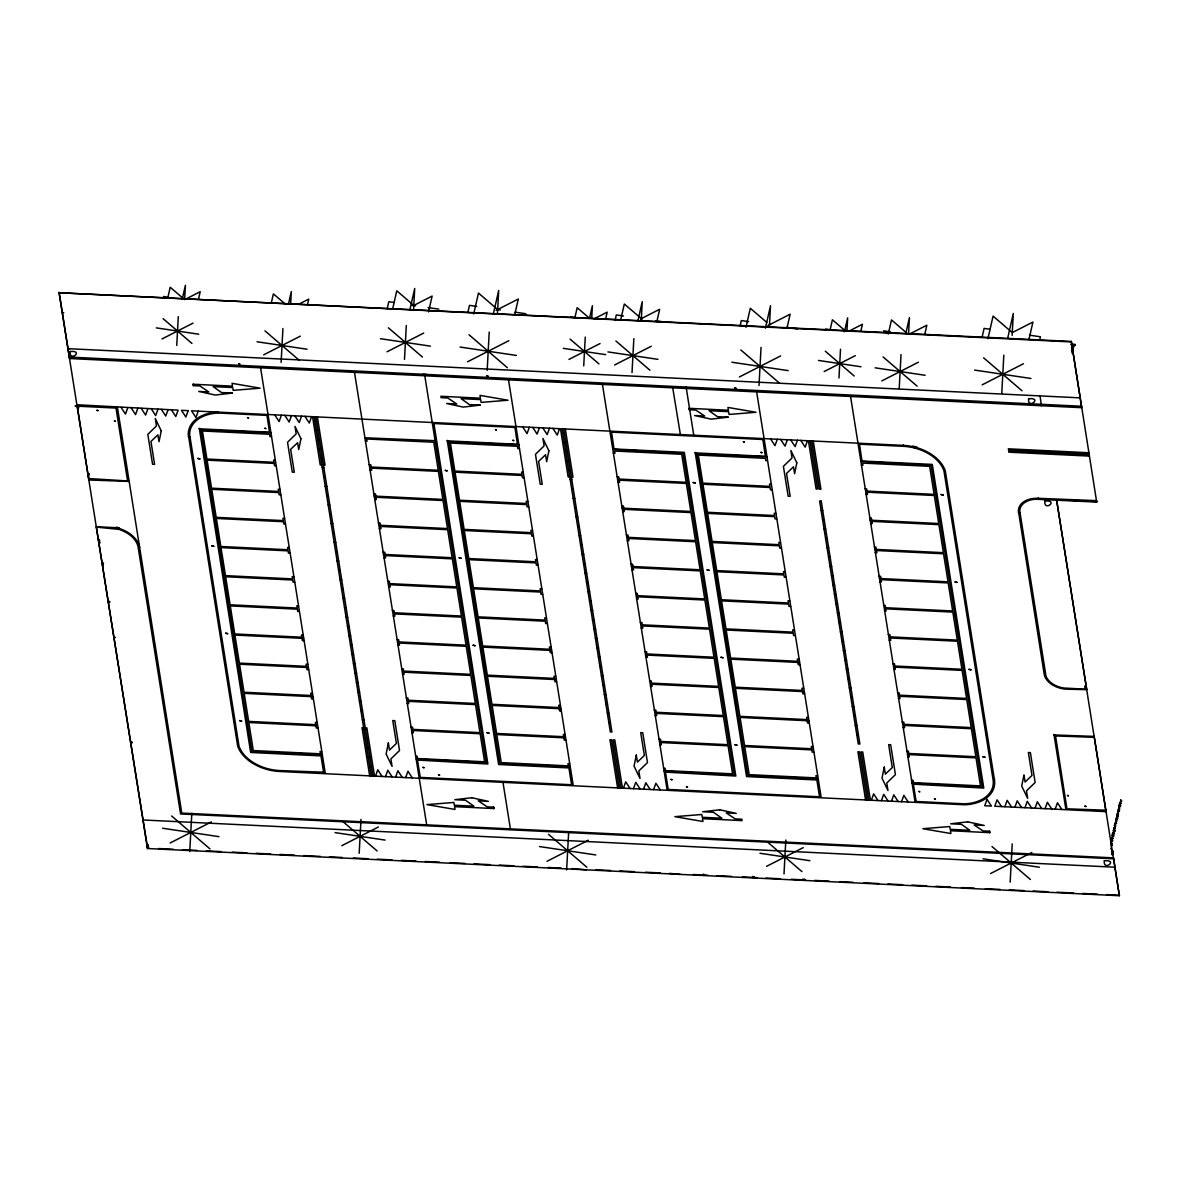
<?xml version="1.0" encoding="UTF-8"?>
<svg xmlns="http://www.w3.org/2000/svg" width="1181" height="1181" viewBox="0 0 1181 1181"><rect width="100%" height="100%" fill="white"/><g stroke="black" fill="none" stroke-linecap="round" stroke-linejoin="round"><path stroke-width="1.5" d="M1120.813 805.752L1120.223 806.357M1112.369 838.761C1111.941 844.385 1109.786 838.599 1112.162 837.506M1111.749 845.685C1109.594 841.728 1114.569 842.319 1111.144 846.275M1113.491 833.771C1113.078 839.396 1110.908 833.609 1113.299 832.516M1113.329 830.317L1114.067 831.276L1115.558 822.537M1113.329 830.774L1114.436 827.527M1113.934 836.015L1113.949 835.528M1114.465 825.327L1114.775 826.11M1115.1 830.981L1114.584 830.11M1118.082 813.635C1118.451 817.4 1114.244 825.416 1116.311 817.695M1118.392 810.048L1117.861 810.816L1118.968 807.553M1120.636 801.264L1120.666 800.068L1121.847 801.102M1111.779 851.221L1113.048 852.505L1112.325 855.088L1112.65 850.866L1111.528 849.597L1112.915 852.49L1111.675 851.294M1112.207 853.464L1112.03 854.232M176.751 345.428L178.287 316.656M184.649 299.649L185.417 285.271L182.258 299.221M189.757 851.545L191.809 813.34M281.108 362.449L282.923 328.539M290.659 304.034L291.323 291.545L288.518 303.871M359.186 853.302L361.002 819.393M404.493 359.378L406.308 325.469M413.571 309.894L414.708 288.474L409.91 309.614M487.177 370.347L489.214 332.127M497.422 314.102L498.692 290.437L493.555 313.024M583.724 365.874L585.259 337.102M591.725 318.294L592.39 305.717L589.614 317.925M566.644 869.866L568.681 831.66M632.027 372.576L633.843 338.667M641.194 321.306L642.243 301.672L637.843 321.055M759.014 385.537L761.051 347.332M769.348 327.477L770.529 305.643L765.391 328.215M784.007 873.94L785.823 840.031M838.968 377.994L840.518 349.222M846.969 330.414L847.648 317.822L844.474 331.772M899.213 388.505L901.029 354.595M908.573 333.662L909.429 317.6L905.827 333.455M1001.783 393.391L1003.82 355.186M1012.132 335.33L1013.298 313.496L1007.777 337.81M1010.168 882.118L1012.22 843.913M1111.897 852.697L1111.971 853.701M117.318 406.692L181.771 813.089L1113.55 857.864L1119.381 895.729L147.463 848.519L59.05 292.74L1071.329 341.427L1081.678 407.696L69.517 358.522L59.168 292.238M68.144 348.675L1080.305 397.864M69.472 357.09L1081.648 406.264M77.09 406.175L75.082 406.072L116.004 408.065L127.592 480.947L88.796 478.556M78.226 407.785L78.566 406.264M88.545 476.962L89.298 473.64M96.532 527.154L118.956 529.368A27.222 18.069 12.8 0 1 138.162 547.349L180.575 813.96L1113.698 858.794M102.747 566.186L103.5 562.865M167.82 297.701L170.197 287.249L183.97 299.059M139.609 546.892L139.506 547.379A28.58 18.97 12.8 0 0 116.402 527.686L116.506 527.184A28.58 18.97 12.8 0 1 119.443 528.025M129.201 481.449L88.841 479.988L77.06 404.743L178.11 410.161L175.792 416.539L171.407 409.837M198.615 298.69L200.194 291.707L185.476 299.236M994.535 779.268L994.432 779.77A39.327 26.115 12.8 0 1 964.729 804.778L279.69 771.488A39.327 26.115 12.8 0 1 237.661 746.008L188.635 436.616M323.771 772.197L279.587 770.558A37.954 25.2 12.8 0 1 238.975 745.979L189.979 436.704M323.653 772.699L320.981 755.884L250.667 752.474L199.294 428.304M322.28 754.511L251.863 751.603L200.785 429.294M218.323 411.608L218.205 412.11A39.327 26.115 12.8 0 0 188.517 437.118M189.875 437.206A37.954 25.2 12.8 0 1 218.485 413.04L218.588 412.553M143.122 819.983L1115.026 867.208M271.379 302.69L273.387 293.877L285.654 304.403M147.463 848.519L148.334 844.695M199.176 428.792L269.489 432.216L266.921 414.9M271.084 432.718L200.667 429.795M307.532 304.432L308.743 299.147L299.177 304.019M387.206 308.758L388.8 301.701L394.159 302.498M392.771 308.433L396.772 290.806L414.487 306.012M428.526 311.932L432.128 296.077L413.01 305.835M325.262 773.201L260.573 367.808M417.69 760.077L487.886 763.989L433.826 423.005M435.317 440.69L364.899 437.782M467.912 312.301L469.492 305.348L476.77 306.44M473.729 313.91L478.467 293.065L497.673 309.555M417.572 760.579L420.259 777.393L571.589 784.745L568.917 767.93L498.618 764.52L447.23 440.351M570.231 766.558L499.814 763.649L448.721 441.34M514.754 314.648L518.311 299.014L496.079 310.367M416.199 759.073L486.498 762.498M447.127 440.838L517.426 444.263L514.872 426.946M426.607 824.486L354.492 372.369M519.035 444.765L448.618 441.842M574.793 318.161L577.169 307.695L589.555 318.324M605.587 319.136L607.167 312.168L594.073 318.84M502.899 781.837L510.325 828.545M615.139 320.184L616.334 314.899L623.479 315.977M620.704 319.859L624.306 304.004L642.021 319.21M665.626 772.123L735.822 776.035L684.33 452.367L614.031 448.957L611.463 431.641M612.954 449.326L683.135 453.238L734.331 775.046L664.15 771.119M656.857 321.601L659.662 309.274L640.545 319.032M573.198 785.247L508.509 379.854M686.117 387.058L693.69 434.711M680.286 434.047L672.727 387.826M586.47 869.836L572.017 868.64M665.523 772.625L668.195 789.439L819.54 796.791L816.868 779.977L746.554 776.567L695.181 452.397M818.167 778.604L747.75 775.696L696.672 453.386M740.147 325.749L741.328 320.538L748.606 321.631M745.964 327.373L750.304 308.271L766.764 322.383M756.563 391.398L821.135 797.293M667.117 789.809L602.428 384.416M786.989 328.097L790.148 314.205L767.916 325.557M695.063 452.884L765.377 456.309L762.808 438.992M766.971 456.811L696.554 453.888M680.374 874.412L669.45 873.364M830.036 330.267L832.413 319.8L844.814 330.444M860.831 331.241L862.425 324.273L849.331 330.96M850.482 395.96L915.054 801.855M913.577 784.169L983.773 788.081L932.281 464.413L861.968 461.003L859.414 443.687M888.289 334.031L891.493 319.933L906.477 332.806M860.89 461.372L931.086 465.284L982.282 787.092L912.086 783.165M924.841 334.016L926.849 325.203L909.326 334.149M994.432 779.77L945.287 470.879A39.327 26.115 12.8 0 0 903.258 445.385L903.362 444.897M913.459 784.671L916.131 801.486L964.464 803.833A37.954 25.2 12.8 0 0 993.073 779.681L943.959 470.894A37.954 25.2 12.8 0 0 903.362 446.329L903.48 445.828M982.134 337.087L984.098 328.392L989.56 329.204M987.951 338.696L993.073 316.124L1012.279 332.599L1032.917 322.059L1028.976 339.419M1039.664 340.261L1040.446 336.792L1029.537 335.168M1040.048 395.901L1041.421 405.747M1119.381 895.729L1056.552 499.622L1086.786 689.674L1066.546 689.187A20.535 13.626 12.8 0 1 1044.196 674.203L1018.627 512.244M1084.689 686.087L1085.191 689.173L1086.52 689.232L1063.933 688.021A19.162 12.725 12.8 0 1 1045.967 675.975L1019.971 512.347M1019.853 512.849L1019.734 510.915A21.361 14.187 12.8 0 1 1035.767 499.238L1096.691 502.073L1071.329 341.427M1071.58 347.982L1072.082 344.882M1071.757 350.078L1073.219 344.586L1071.654 351.451M1018.509 512.746A22.734 15.102 12.8 0 1 1038.335 498.308L1038.439 497.806M1072.23 351.835L1074.075 344.631L1072.112 353.222M1071.359 344.97L1075.05 344.882L1071.329 344.114M1075.005 345.147L1074.961 344.291M1096.691 502.073L1096.662 500.641L1038.335 498.308M1065.867 809.192L1053.969 734.434M1105.962 810.21L1066.945 808.823L1055.46 735.438M1094.374 737.328L1055.342 735.94M1114.967 823.127L1114.451 825.785M1110.671 844.046L1120.902 800.068M1118.599 811.317L1120.474 803.095M1112.281 853.922L1112.782 850.866M127.799 407.711L125.481 414.088L121.082 407.386M137.852 408.198L135.549 414.575L131.15 407.873M147.92 408.685L145.603 415.062L141.218 408.36M157.988 409.187L155.671 415.564L151.271 408.847M168.042 409.674L165.739 416.052L161.339 409.349M198.231 411.136L195.928 417.513L191.529 410.811L903.258 445.385M281.418 415.181L279.1 421.558L274.715 414.856M291.486 415.668L289.168 422.045L284.769 415.343M301.539 416.155L299.236 422.532L294.837 415.83M311.607 416.642L309.289 423.019L304.905 416.317M375.455 776.153L377.772 769.761L382.157 776.478M385.523 776.64L387.826 770.263L392.225 776.965M395.576 777.128L397.894 770.75L402.293 777.452M529.368 427.227L527.051 433.604L522.652 426.902M405.644 777.615L407.962 771.237L412.346 777.939M539.422 427.714L537.104 434.091L532.72 427.389M549.49 428.201L547.172 434.578L542.773 427.876M559.543 428.688L557.24 435.066L552.841 428.363M623.391 788.199L625.709 781.822L630.108 788.524M633.459 788.687L635.777 782.309L640.176 789.011M643.527 789.174L645.83 782.796L650.229 789.498M777.305 439.273L774.987 445.65L770.603 438.948M653.58 789.661L655.898 783.283L660.297 789.986M787.373 439.76L785.055 446.138L780.656 439.435M797.426 440.247L795.108 446.625L790.724 439.923M807.494 440.734L805.176 447.112L800.777 440.41M871.342 800.246L873.66 793.868L878.044 800.57M881.41 800.733L883.713 794.355L888.112 801.058M891.463 801.22L893.781 794.843L898.18 801.545M901.531 801.707L903.849 795.33L908.233 802.032M1004.839 806.726L1007.157 800.349L1011.541 807.051M1014.907 807.213L1017.21 800.836L1021.609 807.538M1024.96 807.701L1027.278 801.323L1031.677 808.025M1035.028 808.188L1037.331 801.81L1041.731 808.513M1045.082 808.675L1047.399 802.298L1051.799 809.015M1055.15 809.177L1057.467 802.8L1061.852 809.502M1116.872 815.2L1117.241 816.233M1113.343 838.54L1112.65 837.521M1115.115 828.811L1114.923 827.541M1119.145 805.206L1119.145 806.018M1117.787 818.684L1117.182 817.562M1116.813 821.326L1116.621 820.057M1116.65 823.674L1116.045 822.552M1114.2 833.742L1114.318 832.797M1114.318 833.683L1114.421 832.885M1112.325 854.483L1111.705 850.66M1119.883 802.622L1118.997 805.826M161.974 338.977L193.064 323.107M263.688 354.846L300.328 336.142M387.073 351.776L423.713 333.072M467.558 361.785L508.834 340.704M568.947 359.423L600.037 343.553M614.607 364.988L651.248 346.269M739.38 376.975L780.671 355.894M824.19 371.543L855.28 355.658M881.808 380.902L918.434 362.198M982.164 384.829L1023.44 363.748M170.138 842.983L211.429 821.902M341.781 845.699L378.422 826.995M547.024 861.303L588.3 840.222M766.587 866.337L803.228 847.633M990.549 873.556L1031.84 852.475M1110.79 848.726L1111.114 848.002M1120.784 803.862L1121.3 803.05M1119.086 811.347L1119.618 810.579M1117.949 816.337L1118.333 815.377M1119.647 808.852L1119.455 807.583M1118.525 813.842L1118.318 812.572M1115.691 826.316L1115.484 825.047M1117.831 812.543L1116.724 815.805M1112.723 835.011L1112.192 835.764M1111.601 840.001L1111.055 840.754M1112.281 841.285L1112.797 840.488M59.05 292.74L1071.211 341.914M1071.27 344.365L1074.902 344.542M1071.418 344.704L1075.05 344.882M62.401 312.611L63.759 312.67M68.306 348.69L69.679 348.749M422.901 374.259L426.577 374.436M1088.838 452.736L1008.338 448.824L1008.515 449.946L1089.015 453.858M1089.192 454.98L1008.692 451.068L1008.884 452.19L1089.384 456.102M218.485 413.04L266.803 415.387M433.707 423.507L514.754 427.448M611.359 432.128L762.69 439.494M859.296 444.189L903.362 446.329M77.533 407.755L78.906 407.814M314.81 420.879L316.419 420.953M562.746 432.925L564.356 432.999M316.301 430.224L317.91 430.297M564.238 442.27L565.847 442.344M271.512 436.571L269.903 436.498L269.548 434.254L202.453 430.991L206.926 459.025L274.007 462.288L273.652 460.044L275.262 460.118M365.431 441.133L367.04 441.222L366.686 438.978L433.767 442.24L438.225 470.259L371.144 467.012M519.448 448.618L517.839 448.544L517.485 446.3L450.404 443.037L454.862 471.071L521.943 474.334L521.589 472.09L523.198 472.164M613.367 453.194L614.976 453.268L614.622 451.024L681.703 454.286L686.161 482.32L619.08 479.058M767.399 460.664L765.79 460.59L765.421 458.346L698.34 455.084L702.798 483.118L769.894 486.38L769.525 484.136L771.134 484.21M861.318 465.24L862.927 465.314L862.573 463.07L929.654 466.333L934.112 494.367L867.031 491.104M317.778 439.568L319.387 439.642M565.729 451.614L567.338 451.688M319.269 448.913L320.878 448.987M567.205 460.959L568.829 461.033M320.76 458.258L322.369 458.331M568.696 470.304L570.305 470.378M369.181 464.679L370.79 464.768L371.675 470.378L370.066 470.289M617.117 476.74L618.726 476.814L619.612 482.424L618.003 482.335M865.053 488.786L866.662 488.86L867.563 494.47L865.953 494.381M1067.535 500.154L1082.165 500.862M1091.318 501.305L1096.809 501.571M321.822 464.989L320.213 464.901L312.552 416.686M323.432 465.063L325.041 465.137L317.379 416.923M569.773 477.035L568.164 476.947L560.488 428.733M571.383 477.109L572.992 477.183L565.315 428.969M371.321 468.134L438.402 471.381L442.86 499.415L374.17 496.079M619.257 480.18L686.338 483.428L690.811 511.462L622.107 508.125M867.208 492.226L934.289 495.489L938.747 523.508L870.057 520.171M322.236 467.602L323.86 467.676M570.187 479.648L571.796 479.722M276.147 465.727L274.538 465.654L274.184 463.41L207.103 460.147L211.561 488.181L278.642 491.444L278.288 489.2L279.897 489.274M524.084 477.774L522.474 477.7L522.12 475.456L455.039 472.193L459.498 500.227L526.578 503.49L526.224 501.246L527.833 501.32M772.034 489.82L770.425 489.746L770.071 487.502L702.975 484.24L707.449 512.274L774.529 515.536L774.175 513.292L775.784 513.366M323.727 476.947L325.336 477.021M571.678 488.993L573.287 489.067M325.218 486.292L326.827 486.365M573.154 498.338L574.763 498.412M821.105 510.384L822.714 510.458M373.816 493.835L375.425 493.924L376.311 499.519L374.702 499.445M621.752 505.881L623.361 505.97L624.262 511.565L622.653 511.491M869.703 517.928L871.312 518.016L872.198 523.611L870.589 523.537M375.957 497.275L443.037 500.537L447.496 528.571L378.806 525.235M623.893 509.321L690.988 512.584L695.447 540.618L626.742 537.281M871.844 521.382L938.925 524.63L943.383 552.664L874.693 549.327M326.709 495.636L328.318 495.71M574.645 507.682L576.254 507.756M822.581 519.729L824.19 519.802M280.783 494.883L279.174 494.809L278.819 492.566L211.739 489.303L216.197 517.337L283.278 520.6L282.923 518.356L284.532 518.429M528.734 506.929L527.125 506.856L526.756 504.612L459.675 501.349L464.133 529.383L531.214 532.646L530.86 530.402L532.469 530.476M776.67 518.976L775.061 518.902L774.706 516.658L707.626 513.395L712.084 541.429L779.165 544.692L778.81 542.448L780.42 542.522M328.185 504.966L329.794 505.055M576.136 517.027L577.745 517.101M824.072 529.073L825.681 529.147M329.676 514.311L331.285 514.399M577.612 526.357L579.221 526.446M825.563 538.418L827.172 538.492M378.451 522.991L380.061 523.065L380.946 528.675L379.337 528.601M626.388 535.037L627.997 535.111L628.897 540.721L627.288 540.647M874.339 547.083L875.948 547.157L876.833 552.767L875.224 552.693M331.167 523.655L332.776 523.744M579.103 535.702L580.712 535.79M827.04 547.748L828.649 547.836M380.592 526.431L447.673 529.693L452.131 557.727L383.441 554.391M628.543 538.477L695.624 541.739L700.082 569.773L631.392 566.437M876.479 550.523L943.56 553.786L948.018 581.82L879.328 578.483M285.418 524.039L283.809 523.951L283.455 521.707L216.374 518.459L220.832 546.493L287.913 549.741L287.559 547.497L289.168 547.585M533.369 536.085L531.76 535.997L531.406 533.768L464.31 530.505L468.768 558.539L535.864 561.787L535.495 559.543L537.119 559.632M781.305 548.132L779.696 548.043L779.342 545.814L712.261 542.551L716.719 570.585L783.8 573.833L783.446 571.604L785.055 571.678M332.643 533L334.253 533.089M580.594 545.046L582.203 545.135M828.531 557.092L830.14 557.181M116.402 527.686L96.266 526.711L147.581 848.017M334.134 542.345L335.744 542.433M582.071 554.391L583.68 554.48M830.022 566.437L831.631 566.526M383.087 552.147L384.696 552.221L385.596 557.831L383.973 557.757M631.023 564.193L632.647 564.267L633.533 569.877L631.924 569.803M878.974 576.239L880.583 576.313L881.469 581.923L879.86 581.849M335.625 551.689L337.235 551.778M583.562 563.736L585.171 563.824M831.513 575.782L833.122 575.87M385.227 555.587L452.323 558.849L456.781 586.883L389.686 583.621L389.331 581.377L387.722 581.303M633.178 567.633L700.259 570.895L704.717 598.929L637.637 595.667L637.282 593.423L635.673 593.349M881.115 579.679L948.195 582.942L952.654 610.976L885.573 607.713L885.219 605.469L883.609 605.395M290.068 553.18L288.444 553.107L288.09 550.863L221.009 547.6L225.468 575.634L292.548 578.897L292.194 576.653L293.803 576.727M538.005 565.241L536.395 565.153L536.041 562.909L468.96 559.661L473.419 587.68L540.499 590.943L540.145 588.699L541.754 588.788M785.941 577.288L784.332 577.199L783.977 574.955L716.897 571.707L721.355 599.727L788.436 602.989L788.081 600.745L789.69 600.834M337.102 561.034L338.711 561.108M585.053 573.08L586.662 573.154M832.989 585.126L834.598 585.215M338.593 570.379L340.202 570.453M586.529 582.425L588.153 582.499M834.48 594.471L836.089 594.545M340.084 579.723L341.693 579.797M588.02 591.77L589.629 591.843M835.971 603.816L837.58 603.89M294.704 582.336L293.095 582.263L292.726 580.019L225.645 576.756L230.103 604.79L297.199 608.053L296.83 605.809L298.439 605.883M388.623 586.898L390.232 586.987L389.878 584.743L456.958 588.005L461.417 616.024L394.336 612.777L393.967 610.533L392.358 610.444M542.64 594.383L541.031 594.309L540.677 592.065L473.596 588.802L478.054 616.836L545.135 620.099L544.781 617.855L546.39 617.929M636.559 598.944L638.168 599.033L637.814 596.789L704.895 600.051L709.353 628.071L642.272 624.823L641.918 622.579L640.309 622.49M790.591 606.429L788.967 606.355L788.613 604.111L721.532 600.849L725.99 628.883L793.071 632.145L792.717 629.901L794.326 629.975M884.495 610.99L886.104 611.079L885.75 608.835L952.846 612.098L957.304 640.117L890.208 636.869L889.854 634.625L888.245 634.537M341.56 589.068L343.184 589.142M589.511 601.114L591.12 601.188M837.447 613.16L839.056 613.234M343.051 598.413L344.66 598.487M591.002 610.459L592.611 610.533M838.938 622.505L840.547 622.579M344.542 607.757L346.151 607.831M592.478 619.804L594.087 619.877M840.429 631.85L842.038 631.924M108.327 601.321L109.7 601.38M108.49 602.266L109.848 602.325M299.339 611.492L297.73 611.418L297.376 609.175L230.28 605.912L234.753 633.946L301.834 637.209M393.258 616.054L394.867 616.128L394.513 613.899L461.594 617.146L466.052 645.18L398.971 641.918L398.617 639.674L397.008 639.6M547.275 623.538L545.666 623.465L545.312 621.221L478.231 617.958L482.689 645.992L549.77 649.255M641.194 628.1L642.804 628.174L642.449 625.945L709.53 629.193L713.988 657.226L646.908 653.964L646.553 651.735L644.944 651.646M795.226 635.585L793.617 635.511L793.248 633.267L726.167 630.004L730.626 658.038L797.721 661.301M889.145 640.146L890.754 640.235L890.385 637.991L957.481 641.239L961.939 669.273L894.858 666.01L894.489 663.781L892.88 663.692M346.033 617.102L347.642 617.176M593.969 629.148L595.578 629.222M841.905 641.194L843.514 641.268M347.509 626.447L349.118 626.52M595.46 638.493L597.069 638.567M843.396 650.539L845.005 650.613M349 635.791L350.609 635.865M596.936 647.838L598.546 647.911M844.887 659.884L846.497 659.958M303.089 635.038L301.48 634.965L302.366 640.574L303.975 640.648M551.025 647.085L549.416 647.011L550.302 652.621L551.911 652.694M798.961 659.131L797.352 659.057L798.253 664.667L799.862 664.741M303.62 638.404L234.93 635.068L239.389 663.102L306.469 666.35M397.539 642.966L466.229 646.302L470.688 674.336L403.607 671.074L403.252 668.83L401.643 668.756M551.557 650.451L482.867 647.114L487.325 675.148L554.406 678.396M645.476 655.012L714.165 658.348L718.639 686.382L651.543 683.12L651.189 680.876L649.58 680.802M799.507 662.497L730.803 659.16L735.261 687.194L802.357 690.457M397.894 645.21L399.503 645.284L399.148 643.04M645.83 657.256L647.439 657.33L647.085 655.086M893.781 669.302L895.39 669.376L895.036 667.132L962.116 670.395L966.575 698.429L899.494 695.166L899.14 692.922L897.53 692.848M350.491 645.136L352.1 645.21M598.427 657.182L600.037 657.256M846.364 669.228L847.988 669.302M114.07 637.4L115.443 637.46M351.968 654.481L353.577 654.554M599.918 666.527L601.528 666.601M847.855 678.573L849.464 678.647M353.459 663.825L355.068 663.899M601.395 675.872L603.004 675.945M849.346 687.918L850.955 687.992M307.724 664.194L306.115 664.121L307.001 669.716L308.61 669.804M555.66 676.241L554.051 676.167L554.952 681.762L556.561 681.85M803.611 688.287L802.002 688.213L802.888 693.808L804.497 693.897M308.256 667.56L239.566 664.224L244.024 692.243L311.105 695.506M556.192 679.606L487.502 676.27L491.96 704.289L559.041 707.552M804.143 691.653L735.453 688.316L739.911 716.35L806.992 719.598M402.529 674.366L404.138 674.44L403.784 672.196L470.865 675.458L475.323 703.492L408.242 700.23L407.888 697.986L406.279 697.912M650.48 686.412L652.089 686.486L651.72 684.242L718.816 687.504L723.274 715.538L656.178 712.276L655.824 710.032L654.215 709.958M898.416 698.458L900.025 698.532L899.671 696.288L966.752 699.551L971.21 727.585L904.129 724.322L903.775 722.078L902.166 722.004M354.95 673.155L356.559 673.244M602.886 685.216L604.495 685.29M850.837 697.262L852.446 697.336M356.426 682.5L358.035 682.588M604.377 694.546L605.986 694.635M852.313 706.592L853.922 706.681M357.917 691.845L359.526 691.933M605.853 703.891L607.477 703.979M853.804 715.937L855.413 716.026M312.36 693.35L310.751 693.262L311.636 698.872L313.245 698.945M560.296 705.397L558.687 705.308L559.587 710.918L561.196 710.992M808.247 717.443L806.638 717.354L807.524 722.964L809.133 723.038M312.891 696.701L244.201 693.365L248.66 721.399L315.74 724.662M560.842 708.762L492.137 705.411L496.596 733.445L563.691 736.708M808.778 720.809L740.088 717.457L744.547 745.491L811.627 748.754M359.408 701.189L361.017 701.278M407.165 703.507L408.774 703.596L408.419 701.352L475.5 704.614L479.958 732.633L412.878 729.386L412.523 727.142L410.914 727.068M607.344 713.235L608.953 713.324M655.115 715.568L656.725 715.642L656.37 713.398L723.451 716.66L727.909 744.694L660.829 741.432L660.459 739.188L658.85 739.114M855.295 725.282L856.904 725.37M903.052 727.614L904.661 727.688L904.306 725.444L971.387 728.707L975.846 756.741L908.765 753.478L908.41 751.234L906.801 751.16M1053.851 734.936L1094.226 736.398L1106.007 811.642L994.771 806.239L997.089 799.862L1001.488 806.564M360.884 710.534L362.508 710.622M608.835 722.58L610.444 722.669M856.771 734.626L858.38 734.715M362.375 719.879L363.984 719.952M316.995 722.492L315.386 722.418L316.272 728.027L317.896 728.101M564.946 734.538L563.322 734.464L564.223 740.074L565.832 740.147M812.882 746.584L811.273 746.51L812.159 752.12L813.768 752.194M363.63 727.732L362.021 727.658L369.683 775.873M365.239 727.806L366.848 727.88L374.51 776.094M315.918 725.784L248.837 722.521L253.295 750.555L320.376 753.818L320.021 751.574L321.631 751.647M563.868 737.83L496.773 734.567L501.246 762.601L568.327 765.864L567.972 763.62L569.582 763.694M811.805 749.876L744.724 746.613L749.182 774.647L816.263 777.91L815.909 775.666L817.518 775.74M363.866 729.223L365.475 729.297M411.8 732.663L413.409 732.751L413.055 730.508L480.15 733.755L484.609 761.789L417.513 758.527L417.159 756.298L415.55 756.209M659.751 744.709L661.36 744.798L661.006 742.554L728.087 745.802L732.545 773.835L665.464 770.588L665.11 768.344L663.501 768.255M907.687 756.755L909.296 756.844L908.942 754.6L976.023 757.862L980.481 785.882L913.4 782.634L913.046 780.39L911.437 780.301M365.357 738.568L366.966 738.642M366.833 747.913L368.442 747.986M130.692 741.816L132.051 741.889M130.84 742.775L132.198 742.834M368.324 757.257L369.933 757.331M369.815 766.602L371.425 766.676M147.433 847.057L148.791 847.131M158.608 848.548L173.297 849.257M182.479 849.715L197.183 850.423M206.365 850.866L221.068 851.59M232.081 852.121L246.785 852.83M255.967 853.287L270.656 853.996M279.853 854.439L294.541 855.147M303.724 855.605L320.258 856.402M329.455 856.845L342.313 857.48M353.37 858.011L368.103 858.735M377.3 859.178L392.033 859.886M401.245 860.344L415.978 861.052M425.19 861.495L439.76 862.204M450.212 862.721L465.004 863.429M474.009 863.872L490.233 864.669M499.253 865.097L513.779 865.806M522.873 866.249L537.429 866.957M548.353 867.489L561.093 868.109M595.785 869.792L610.518 870.5M619.73 870.958L634.463 871.667M645.505 872.213L660.238 872.921M693.232 874.53L707.788 875.239M716.897 875.682L731.452 876.376M742.377 876.907L756.932 877.616M766.011 878.059L780.434 878.767M791.255 879.284L805.678 879.993M814.683 880.421L829.106 881.129M840.045 881.661L852.933 882.281M863.99 882.827L878.708 883.536M887.92 883.978L902.653 884.702M911.865 885.145L926.598 885.868M935.78 886.311L950.484 887.02M961.496 887.566L974.369 888.186M985.382 888.717L1000.086 889.441M1009.268 889.884L1023.971 890.592M1033.154 891.035L1047.842 891.758M1057.025 892.201L1073.559 892.998M1082.756 893.456L1097.444 894.165M1106.627 894.608L1119.485 895.242M883.521 330.828L890.666 331.891M825.667 329.056L830.966 329.839M786.767 327.314L797.677 328.938M655.617 320.76L662.762 321.822M974.635 370.081L1030.969 378.481M570.408 316.936L575.708 317.733M496.758 309.407L500.39 309.953M514.931 312.124L525.84 313.747M875.121 367.822L925.122 375.278M818.522 360.441L860.949 366.76M412.021 305.17L415.594 305.702M428.083 307.562L438.801 309.156M731.866 362.227L788.199 370.627M607.935 351.908L657.935 359.349M563.278 348.336L605.705 354.654M163.436 296.49L168.735 297.287M460.029 347.037L516.363 355.437M380.4 338.696L430.401 346.151M257.015 341.767L307.016 349.222M156.305 327.875L198.733 334.208M983.02 858.823L1039.369 867.223M759.914 853.258L809.915 860.713M539.496 846.556L595.829 854.955M335.094 832.62L385.095 840.075M162.609 828.25L218.957 836.65M1114.554 830.095L1115.144 830.848M1120.06 803.759L1119.558 803.331M1114.628 828.782L1113.831 828.117M1117.817 813.739L1117.3 813.325M983.611 357.813L1022.008 390.763M883.078 356.928L917.165 386.172M825.283 351.2L854.203 376.016M740.827 349.96L779.224 382.91M615.892 340.999L649.963 370.244M570.039 339.08L598.944 363.896M469.005 334.754L507.387 367.719M388.357 327.801L422.429 357.046M991.996 846.541L1030.393 879.491M264.972 330.872L299.044 360.116M163.067 318.634L191.972 343.45M767.871 842.363L801.943 871.608M548.471 834.288L586.854 867.238M343.066 821.725L377.138 850.97M171.585 815.968L209.982 848.918M989.294 831.232L989.516 832.635M813.266 441.015L820.928 489.229L819.319 489.155L811.657 440.941M870.397 800.201L862.735 751.987L861.126 751.898L868.788 800.113M810.048 440.867L817.71 489.082L816.101 488.993L808.424 440.779M867.179 800.039L859.517 751.825L857.908 751.751L865.57 799.965M804.379 878.989L804.541 879.934M803.021 878.915L803.169 879.875M753.95 876.538L754.098 877.483M752.577 876.464L752.74 877.424M703.596 874.088L703.758 875.032M622.461 788.14L614.784 739.926L613.175 739.852L620.852 788.067M563.706 428.895L611.935 732.013L610.326 731.925L562.097 428.821M619.243 787.993L611.566 739.778L609.957 739.705L617.633 787.919M424.643 374.849L486.395 763M493.422 807.14L493.643 808.542M315.77 416.849L372.901 776.02M314.161 416.775L371.292 775.947M193.418 384.253L193.654 385.641M99.337 539.496L99.913 543.083M912.544 447.023A37.954 25.2 12.8 0 1 915.511 447.732M912.721 446.123A39.327 26.115 12.8 0 1 917.312 447.304M197.862 458.435L199.869 458.892L197.862 458.435M211.768 545.829L213.776 546.286L211.768 545.829M225.674 633.223L227.667 633.68L225.674 633.223M239.581 720.617L241.574 721.074L239.581 720.617M445.281 470.451L447.289 470.909L445.355 470.289M459.188 557.845L461.195 558.303L459.188 557.845M473.094 645.239L475.087 645.697L473.094 645.239M487 732.633L488.993 733.091L487 732.633M693.232 482.498L695.225 482.955L693.232 482.498M707.124 569.892L709.131 570.349L707.124 569.892M721.03 657.286L723.038 657.743L721.03 657.286M734.936 744.68L736.944 745.137L734.936 744.68M941.168 494.544L943.176 495.001L941.168 494.544M955.075 581.938L957.082 582.395L955.075 581.938M968.981 669.332L970.974 669.789L968.981 669.332M982.887 756.726L984.88 757.183L982.887 756.726M161.236 430.844L159.022 441.694L157.87 434.844L150.947 441.473L154.578 464.354L152.57 464.266L147.817 434.357L156.468 425.972L155.272 418.502L161.236 430.844M300.948 438.727L298.734 449.577L297.582 442.742L290.644 449.356L294.29 472.252L292.283 472.149L287.529 442.255L296.18 433.855L294.984 426.385L300.948 438.727M388.357 743.041L386.128 754.069L392.077 766.41L390.896 758.925L399.532 750.54L394.779 720.646L392.771 720.543L396.417 743.44L389.479 750.053L388.357 743.041M548.885 450.773L546.67 461.623L545.533 454.788L538.595 461.402L542.241 484.299L540.219 484.195L535.465 454.301L544.116 445.901L542.92 438.431L548.885 450.773M636.308 755.087L634.064 766.115L640.013 778.456L638.832 770.972L647.483 762.586L642.73 732.692L640.707 732.589L644.354 755.486L637.415 762.099L636.308 755.087M796.821 462.819L794.621 473.67L793.47 466.835L786.531 473.448L790.178 496.345L788.17 496.241L783.402 466.347L792.052 457.948L790.871 450.478L796.821 462.819M884.244 767.133L882 778.161L887.964 790.502L886.769 783.018L895.419 774.633L890.666 744.739L888.658 744.635L892.29 767.532L885.366 774.145L884.244 767.133M1023.927 775.194L1021.713 786.044L1027.677 798.386L1026.481 790.916L1035.132 782.516L1030.378 752.622L1028.371 752.518L1032.002 775.415L1025.078 782.029L1023.986 775.194M188.178 410.648L185.86 417.026L181.461 410.324L188.178 410.648M987.021 799.375L984.718 805.752L991.42 806.077L987.021 799.375M96.99 410.309L98.023 410.604L96.99 410.309M114.424 420.982L115.443 421.366L114.498 420.908M238.961 363.778L239.964 364.161L239.02 363.689M247.523 417.631L248.556 417.926L247.523 417.631M264.972 428.29L265.976 428.688L265.031 428.216M486.897 375.824L487.93 376.119L486.897 375.824M495.459 429.677L496.478 430.061L495.533 429.589M512.908 440.336L513.912 440.734L513.071 440.203M423.005 767.384L424.053 767.68L423.005 767.384M438.535 774.78L439.568 775.076L438.535 774.78M734.833 387.87L735.881 388.165L734.833 387.87M743.41 441.724L744.443 442.019L743.41 441.724M760.844 452.382L761.893 452.692L760.844 452.382M670.956 779.43L671.989 779.726L670.956 779.43M686.471 786.826L687.519 787.122L686.471 786.826M918.892 791.477L919.896 791.861L918.966 791.388M934.422 798.873L935.426 799.257L934.481 798.799M1067.506 795.507L1068.525 795.905L1067.58 795.433M1084.955 806.18L1085.989 806.49L1084.955 806.18M70.122 351.51C68.985 362.759 84.722 350.181 70.122 351.51M1028.592 398.735C1027.455 409.999 1043.177 397.421 1028.592 398.735M1044.875 501.069C1043.738 512.333 1059.46 499.755 1044.875 501.069M1104.309 860.787C1103.172 872.05 1118.894 859.473 1104.309 860.787M232.273 393.081L215.282 395.045L198.733 391.457L208.801 391.944L199.855 385.951L193.153 385.626L192.916 384.224L232.509 386.143L232.052 383.338L260.115 388.18L233.174 390.35L232.731 387.545L213.141 386.6L221.541 392.564L232.273 393.081M480.224 405.127L463.218 407.091L446.669 403.503L456.737 403.991L447.791 397.997L441.089 397.672L440.867 396.27L480.446 398.189L480.003 395.384L508.066 400.226L481.11 402.396L480.667 399.591L461.077 398.647L469.492 404.611L480.224 405.127M728.16 417.188L711.169 419.137L694.62 415.55L704.688 416.037L695.742 410.043L689.025 409.718L688.803 408.316L728.382 410.235L727.939 407.43L756.002 412.272L729.061 414.442L728.603 411.638L709.028 410.693L717.428 416.657L728.16 417.188M471.78 797.751L454.788 799.699L465.521 800.231L473.921 806.195L454.331 805.25L453.888 802.445L426.946 804.615L455.01 809.443L454.567 806.653L494.145 808.572L493.924 807.169L487.207 806.844L478.261 800.836L488.329 801.338L471.78 797.751M719.731 809.797L702.725 811.746L713.457 812.277L721.871 818.241L702.282 817.296L701.839 814.491L674.882 816.662L702.946 821.489L702.503 818.699L742.081 820.618L741.86 819.215L735.143 818.891L726.212 812.897L736.265 813.384L719.731 809.797M967.667 821.843L950.675 823.792L961.408 824.323L969.808 830.287L950.218 829.342L949.775 826.538L922.833 828.708L950.897 833.535L950.439 830.745L990.018 832.664L989.796 831.262L983.094 830.937L974.148 824.943L984.216 825.43L967.667 821.843M821.223 501.113L819.614 501.039L858.262 743.971L859.871 744.06L821.223 501.113"/></g></svg>
